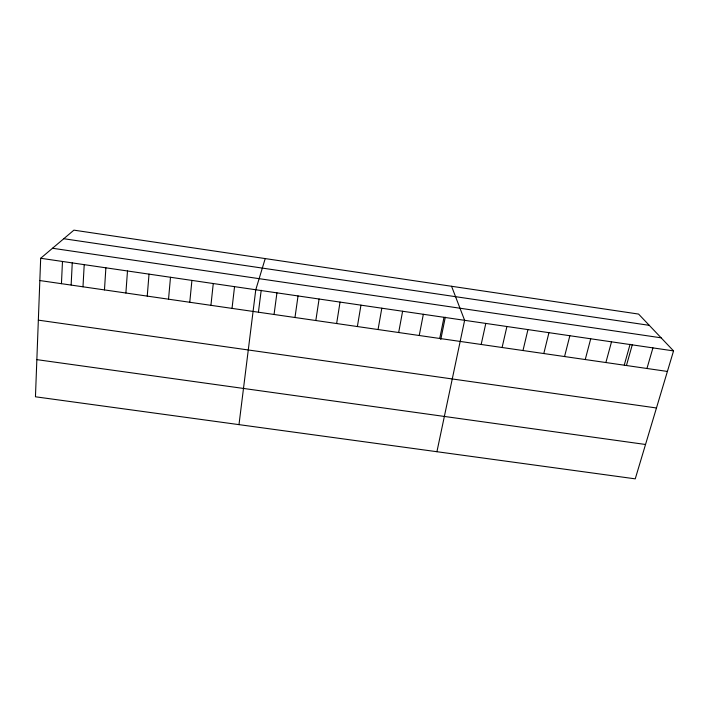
<?xml version="1.0" encoding="UTF-8"?>
<svg xmlns="http://www.w3.org/2000/svg" width="709" height="709" viewBox="0 0 709 709"><rect width="100%" height="100%" fill="white"/><g stroke="black" fill="none" stroke-linecap="round" stroke-linejoin="round"><path stroke-width="1.06" d="M40.679 258.271L35.45 396.783L635.246 478.85L673.55 350.902L638.57 314.069L73.904 230.15L40.679 258.271L673.55 350.902M61.444 283.68L62.481 261.461M71.148 284.929L72.256 262.924M82.988 286.799L84.211 264.643M104.471 289.91L105.88 267.816M125.883 293.012L127.487 270.98M147.242 296.105L149.023 274.126M168.529 299.189L170.497 277.272M189.764 302.264L191.917 280.409M210.928 305.331L213.267 283.529M232.029 308.388L234.546 286.649M238.986 424.629L255.772 289.751L265.219 258.581M258.448 311.995L261.204 290.256M274.055 314.477L276.935 292.852M294.979 317.508L298.037 295.937M315.833 320.521L319.077 299.021M336.633 323.534L340.045 302.087M357.371 326.539L360.961 305.154M378.057 329.534L381.814 308.202M398.671 332.521L402.606 311.242M419.232 335.499L423.344 314.282M439.731 338.468L444.011 317.304M440.776 339.496L445.296 317.207M436.921 451.713L464.625 320.317L451.562 286.276M481.172 344.468L485.798 323.419M502.105 347.499L506.908 326.512M522.985 350.53L527.957 329.588M543.794 353.543L548.943 332.663M564.55 356.547L569.859 335.72M585.244 359.543L590.721 338.778M605.876 362.529L611.521 341.818M624.283 364.984L630.097 344.255M626.446 365.507L632.26 344.858M646.954 368.476L652.936 347.88M36.85 359.64L645.536 444.481M38.339 320.14L656.463 407.976M39.837 280.551L667.399 371.445M63.775 238.72L649.267 325.334M52.519 248.256L661.125 337.821"/></g></svg>
